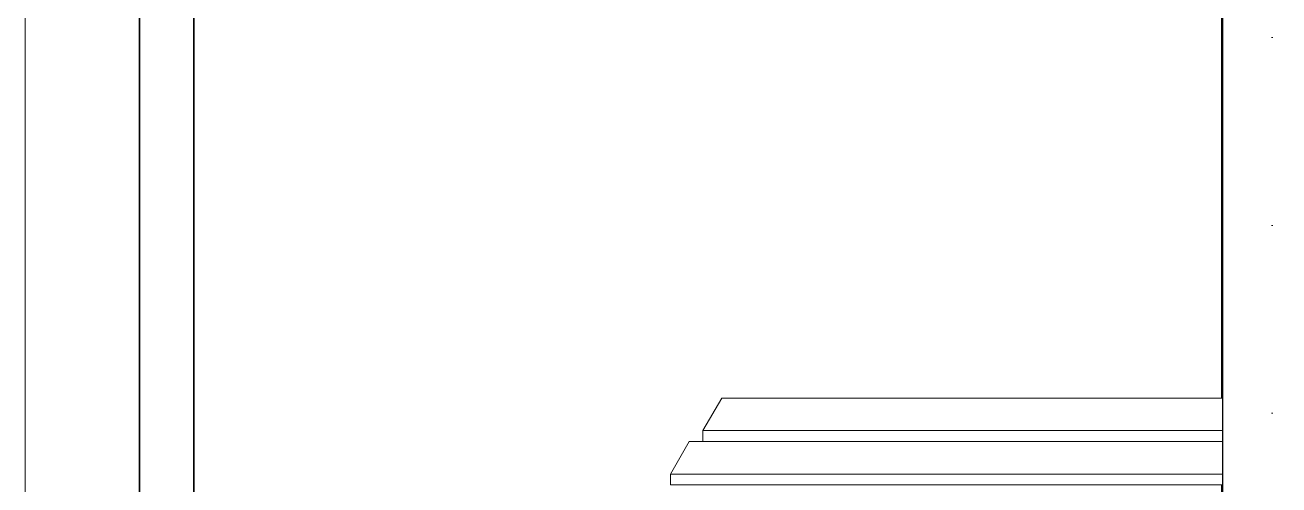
# Model space of a CAD drawing. Header units: millimetres. Extents: x -46169 to 237885, y -84465 to 18123.
# Drawn here: x 226843 to 227422, y -83933 to -83721 of the extents above; entities that cross this region are included whole.
import ezdxf

# ---------------------------------------------------------------- set-up
doc = ezdxf.new("R2010")
doc.units = ezdxf.units.MM
doc.header["$MEASUREMENT"] = 0
doc.linetypes.add('Wipeout_Contour', pattern=[1000, 0, -1000])
doc.layers.add('New_A-25-M_Wall_Ext', color=7, linetype='Continuous')
doc.layers.add('New_A-35-M_FFE_Sanitary', color=7, linetype='Continuous')
for name, color, linetype, lineweight, true_color in [('New_A-25-M_Wall_Ext_Pen_No__75', 7, 'Continuous', 20, 0x606060), ('New_A-35-M_FFE_Sanitary_Pen_No__211', 7, 'Continuous', 13, 0xebf6ff), ('New_A-35-M_FFE_Sanitary_Pen_No__27', 7, 'Continuous', 50, 0x2a2a2a), ('New_A-35-M_FFE_Sanitary_Pen_No__44', 7, 'Continuous', 35, 0x444444), ('New_A-35-M_FFE_Sanitary_Pen_No__64', 7, 'Continuous', 20, 0x606060)]:
    doc.layers.add(name, color=color, linetype=linetype, lineweight=lineweight, true_color=true_color)

# ---------------------------------------------------------------- blocks, each defined once
blk = doc.blocks.new('Section Elem_321_4', base_point=(208268.76, -84332.61))
at = {"layer": 'New_A-35-M_FFE_Sanitary_Pen_No__44', "linetype": 'Continuous'}
blk.add_line((226921.14, -82132.61), (226921.14, -84302.61), dxfattribs=at)
at = {"color": 254, "linetype": 'Wipeout_Contour', "lineweight": 0, "ltscale": 966611.123298}
blk.add_wipeout([(226843.27, -84302.61), (226896.12, -84302.61), (226896.12, -82132.61), (226843.27, -82132.61)], dxfattribs=at).dxf.layer = 'New_A-35-M_FFE_Sanitary'
at = {"layer": 'New_A-35-M_FFE_Sanitary_Pen_No__44', "linetype": 'Continuous'}
blk.add_line((226896.12, -82132.61), (226896.12, -84302.61), dxfattribs=at)
at = {"layer": 'New_A-35-M_FFE_Sanitary_Pen_No__64', "linetype": 'Continuous'}
blk.add_line((226843.27, -84302.61), (226843.27, -82132.61), dxfattribs=at)
blk = doc.blocks.new('Section Elem_338_4', base_point=(208268.76, -84332.61))
at = {"layer": 'New_A-35-M_FFE_Sanitary_Pen_No__211', "linetype": 'Continuous'}
h = blk.add_hatch(dxfattribs=at)
h.set_pattern_fill('Plaster_0004', color=256, style=0, pattern_type=2)
h.set_pattern_definition([(0, (208268.76, -84332.61), (0, 86.60254), [0, -50]), (0, (208293.76, -84289.305), (0, 86.60254), [0, -50])])
h.paths.add_polyline_path([(227395.65, -81932.61), (227395.65, -84332.61), (227448.36, -84332.61), (227687.1, -84332.61), (227687.1, -81932.61), (227448.36, -81932.61)])
at = {"layer": 'New_A-35-M_FFE_Sanitary_Pen_No__27', "linetype": 'Continuous'}
blk.add_line((227395.65, -81932.61), (227395.65, -84332.61), dxfattribs=at)
blk = doc.blocks.new('Section Elem_417_4', base_point=(208268.76, -84332.61))
at = {"color": 254, "linetype": 'Wipeout_Contour', "lineweight": 0, "ltscale": 969101.124149}
blk.add_wipeout([(227150.49, -83932.61), (227395.65, -83932.61), (227395.65, -83927.61), (227150.49, -83927.61)], dxfattribs=at).dxf.layer = 'New_A-25-M_Wall_Ext'
at = {"color": 254, "linetype": 'Wipeout_Contour', "lineweight": 0, "ltscale": 968623.451536}
blk.add_wipeout([(227141.05, -83927.61), (227141.05, -83932.61), (227150.49, -83932.61), (227150.49, -83927.61)], dxfattribs=at).dxf.layer = 'New_A-25-M_Wall_Ext'
at = {"layer": 'New_A-25-M_Wall_Ext_Pen_No__75', "linetype": 'Continuous'}
for p, q in [((227141.05, -83932.61), (227150.49, -83932.61)), ((227150.49, -83932.61), (227395.65, -83932.61))]:
    blk.add_line(p, q, dxfattribs=at)
at = {"color": 254, "linetype": 'Wipeout_Contour', "lineweight": 0, "ltscale": 969095.053831}
blk.add_wipeout([(227150.49, -83927.61), (227395.65, -83927.61), (227395.65, -83912.61), (227158.82, -83912.61)], dxfattribs=at).dxf.layer = 'New_A-25-M_Wall_Ext'
at = {"color": 254, "linetype": 'Wipeout_Contour', "lineweight": 0, "ltscale": 969100.492693}
blk.add_wipeout([(227164.92, -83912.61), (227395.65, -83912.61), (227395.65, -83907.61), (227164.92, -83907.61)], dxfattribs=at).dxf.layer = 'New_A-25-M_Wall_Ext'
at = {"color": 254, "linetype": 'Wipeout_Contour', "lineweight": 0, "ltscale": 968625.540461}
blk.add_wipeout([(227149.74, -83912.61), (227141.05, -83927.61), (227150.49, -83927.61), (227158.82, -83912.61)], dxfattribs=at).dxf.layer = 'New_A-25-M_Wall_Ext'
at = {"layer": 'New_A-25-M_Wall_Ext_Pen_No__75', "linetype": 'Continuous'}
for p, q in [((227141.05, -83927.61), (227149.74, -83912.61)), ((227141.05, -83932.61), (227141.05, -83927.61)), ((227150.49, -83927.61), (227141.05, -83927.61)), ((227395.65, -83927.61), (227150.49, -83927.61))]:
    blk.add_line(p, q, dxfattribs=at)
at = {"color": 254, "linetype": 'Wipeout_Contour', "lineweight": 0, "ltscale": 968650.927488}
blk.add_wipeout([(227156.04, -83912.61), (227164.92, -83912.61), (227164.92, -83907.61), (227156.04, -83907.61)], dxfattribs=at).dxf.layer = 'New_A-25-M_Wall_Ext'
at = {"layer": 'New_A-25-M_Wall_Ext_Pen_No__75', "linetype": 'Continuous'}
for p, q in [((227158.82, -83912.61), (227149.74, -83912.61)), ((227395.65, -83912.61), (227158.82, -83912.61))]:
    blk.add_line(p, q, dxfattribs=at)
at = {"color": 254, "linetype": 'Wipeout_Contour', "lineweight": 0, "ltscale": 969094.423933}
blk.add_wipeout([(227173.25, -83892.61), (227164.92, -83907.61), (227395.65, -83907.61), (227395.65, -83892.61)], dxfattribs=at).dxf.layer = 'New_A-25-M_Wall_Ext'
at = {"color": 254, "linetype": 'Wipeout_Contour', "lineweight": 0, "ltscale": 968653.020082}
blk.add_wipeout([(227156.04, -83907.61), (227164.92, -83907.61), (227173.25, -83892.61), (227164.73, -83892.61)], dxfattribs=at).dxf.layer = 'New_A-25-M_Wall_Ext'
at = {"layer": 'New_A-25-M_Wall_Ext_Pen_No__75', "linetype": 'Continuous'}
for p, q in [((227156.04, -83907.61), (227164.73, -83892.61)), ((227173.25, -83892.61), (227164.73, -83892.61)), ((227395.65, -83892.61), (227173.25, -83892.61)), ((227156.04, -83912.61), (227156.04, -83907.61)), ((227164.92, -83907.61), (227156.04, -83907.61)), ((227395.65, -83907.61), (227164.92, -83907.61))]:
    blk.add_line(p, q, dxfattribs=at)

msp = doc.modelspace()

# ---------------------------------------------------------------- block references
at = {"layer": 'New_A-35-M_FFE_Sanitary'}
msp.add_blockref('Section Elem_321_4', (208268.76, -84332.61), dxfattribs=at)

# ---------------------------------------------------------------- next in the draw order: block references
msp.add_blockref('Section Elem_338_4', (208268.76, -84332.61), dxfattribs=at)

# ---------------------------------------------------------------- next in the draw order: block references
at = {"layer": 'New_A-25-M_Wall_Ext'}
msp.add_blockref('Section Elem_417_4', (208268.76, -84332.61), dxfattribs=at)

doc.saveas('drawing.dxf')
